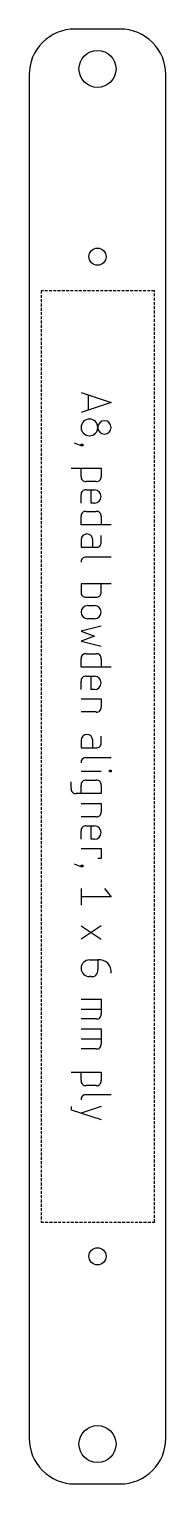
# Model space of a CAD drawing. Header units: millimetres. Extents: x -562 to -538, y -1191 to -935.
import ezdxf

# ---------------------------------------------------------------- set-up
doc = ezdxf.new("R2010")
doc.units = ezdxf.units.MM
doc.linetypes.add('DASHED', pattern=[0.75, 0.5, -0.25])
doc.layers.get('0').update_dxf_attribs({"linetype": 'CONTINUOUS'})
doc.layers.add('1', color=7, linetype='DASHED')

msp = doc.modelspace()

# ---------------------------------------------------------------- linework, layer by layer
for p, q in [((-552.68, -999.17), (-547.41, -1000.92)), ((-551.36, -1002.24), (-551.36, -999.61)), ((-547.41, -1000.92), (-552.68, -1002.68)), ((-552.68, -1008.53), (-553.85, -1008.09)), ((-552.68, -1008.53), (-552.68, -1008.24)), ((-552.68, -1008.24), (-552.38, -1008.24)), ((-552.38, -1008.53), (-552.68, -1008.53)), ((-552.38, -1008.24), (-552.38, -1008.53)), ((-554.43, -1012.48), (-549.17, -1012.48)), ((-552.68, -1013.94), (-552.68, -1012.48)), ((-549.17, -1012.48), (-549.17, -1013.94)), ((-550.04, -1014.82), (-551.8, -1014.82)), ((-552.68, -1018.62), (-552.68, -1017.16)), ((-551.8, -1016.28), (-550.34, -1016.28)), ((-550.92, -1018.62), (-550.92, -1016.28)), ((-551.8, -1020.08), (-550.04, -1020.08)), ((-550.34, -1018.62), (-550.92, -1018.62)), ((-552.68, -1022.42), (-552.68, -1020.96)), ((-547.41, -1022.42), (-552.68, -1022.42)), ((-549.17, -1020.96), (-549.17, -1022.42)), ((-552.68, -1025.05), (-552.68, -1026.37)), ((-550.63, -1026.37), (-550.63, -1025.05)), ((-549.17, -1025.49), (-549.17, -1024.32)), ((-552.68, -1026.37), (-550.04, -1026.37)), ((-547.41, -1028.13), (-551.8, -1028.13)), ((-547.41, -1032.81), (-552.68, -1032.81)), ((-552.68, -1032.81), (-552.68, -1034.27)), ((-549.17, -1034.27), (-549.17, -1032.81)), ((-551.8, -1035.15), (-550.04, -1035.15)), ((-551.51, -1036.61), (-550.34, -1036.61)), ((-549.17, -1040.26), (-552.68, -1041.14)), ((-550.34, -1038.95), (-551.51, -1038.95)), ((-552.68, -1041.14), (-550.34, -1042.02)), ((-550.34, -1042.02), (-552.68, -1042.9)), ((-552.68, -1042.9), (-549.17, -1043.77)), ((-551.8, -1045.09), (-550.04, -1045.09)), ((-552.68, -1047.43), (-552.68, -1045.97)), ((-547.41, -1047.43), (-552.68, -1047.43)), ((-549.17, -1045.97), (-549.17, -1047.43)), ((-552.68, -1051.38), (-552.68, -1049.92)), ((-551.8, -1049.04), (-550.34, -1049.04)), ((-550.92, -1051.38), (-550.92, -1049.04)), ((-552.68, -1052.99), (-549.17, -1052.99)), ((-550.34, -1051.38), (-550.92, -1051.38)), ((-549.17, -1052.99), (-549.17, -1054.45)), ((-550.04, -1055.33), (-552.68, -1055.33)), ((-552.68, -1060.3), (-552.68, -1061.62)), ((-550.63, -1061.62), (-550.63, -1060.3)), ((-549.17, -1060.74), (-549.17, -1059.57)), ((-552.68, -1061.62), (-550.04, -1061.62)), ((-547.41, -1063.37), (-551.8, -1063.37)), ((-552.68, -1065.71), (-549.17, -1065.71)), ((-547.7, -1065.57), (-547.41, -1065.57)), ((-547.7, -1065.86), (-547.7, -1065.57)), ((-547.41, -1065.86), (-547.7, -1065.86)), ((-547.41, -1065.57), (-547.41, -1065.86)), ((-554.43, -1068.78), (-554.43, -1067.61)), ((-552.68, -1069.66), (-552.68, -1068.2)), ((-551.8, -1067.32), (-550.04, -1067.32)), ((-549.17, -1068.2), (-549.17, -1069.66)), ((-549.17, -1069.66), (-553.55, -1069.66)), ((-552.68, -1071.42), (-549.17, -1071.42)), ((-549.17, -1071.42), (-549.17, -1072.88)), ((-550.04, -1073.76), (-552.68, -1073.76)), ((-552.68, -1077.7), (-552.68, -1076.24)), ((-551.8, -1075.36), (-550.34, -1075.36)), ((-550.92, -1077.7), (-550.92, -1075.36)), ((-550.34, -1077.7), (-550.92, -1077.7)), ((-552.68, -1079.31), (-549.17, -1079.31)), ((-549.17, -1081.07), (-549.75, -1081.07)), ((-549.17, -1079.31), (-549.17, -1081.07)), ((-552.68, -1082.53), (-553.85, -1082.09)), ((-552.68, -1082.53), (-552.68, -1082.24)), ((-552.68, -1082.24), (-552.38, -1082.24)), ((-552.38, -1082.53), (-552.68, -1082.53)), ((-552.38, -1082.24), (-552.38, -1082.53)), ((-552.68, -1086.33), (-552.68, -1089.26)), ((-548.58, -1086.33), (-547.41, -1087.8)), ((-547.41, -1087.8), (-552.68, -1087.8)), ((-552.68, -1092.91), (-549.17, -1095.25)), ((-549.17, -1092.91), (-552.68, -1095.25)), ((-551.21, -1098.91), (-549.75, -1098.91)), ((-549.75, -1098.91), (-549.75, -1100.67)), ((-550.92, -1101.84), (-551.21, -1101.84)), ((-552.68, -1105.78), (-549.17, -1105.78)), ((-549.17, -1105.78), (-549.17, -1108.42)), ((-552.68, -1107.54), (-549.17, -1107.54)), ((-550.04, -1109.29), (-552.68, -1109.29)), ((-552.68, -1111.05), (-549.17, -1111.05)), ((-549.17, -1111.05), (-549.17, -1113.68)), ((-552.68, -1112.8), (-549.17, -1112.8)), ((-550.04, -1114.56), (-552.68, -1114.56)), ((-554.43, -1118.65), (-549.17, -1118.65)), ((-552.68, -1120.12), (-552.68, -1118.65)), ((-549.17, -1118.65), (-549.17, -1120.12)), ((-550.04, -1120.99), (-551.8, -1120.99)), ((-547.41, -1122.6), (-551.8, -1122.6)), ((-554.43, -1124.65), (-554.43, -1125.24)), ((-549.17, -1124.65), (-552.68, -1125.82)), ((-554.43, -1125.24), (-549.17, -1126.99))]:
    msp.add_line(p, q)
msp.add_lwpolyline([(-545.8, -1191.02, 0.414214), (-537.8, -1183.02), (-537.8, -943.29, 0.414214), (-545.8, -935.29), (-553.8, -935.29, 0.414214), (-561.8, -943.29), (-561.8, -1183.02, 0.414214), (-553.8, -1191.02)], format="xyb", close=True)
for centre, radius in [((-549.8, -942.29), 3.25), ((-549.8, -975.29), 1.5), ((-549.8, -1151.01), 1.5), ((-549.8, -1184.01), 3.25)]:
    msp.add_circle(centre, radius)
for centre, radius, start, end in [((-551.21, -1005.31), 1.46, 90, 270), ((-551.21, -1005.31), 1.46, -90, 90), ((-548.58, -1005.31), 1.17, 90, 270), ((-548.58, -1005.31), 1.17, -90, 90), ((-551.91, -1014.04), 0.779, 172.2314, 277.7686), ((-549.94, -1014.04), 0.779, -97.7686, 7.7686), ((-551.91, -1017.05), 0.779, 82.2314, 187.7686), ((-550.34, -1017.45), 1.17, -90, 90), ((-551.91, -1020.85), 0.779, 82.2314, 187.7686), ((-549.94, -1020.85), 0.779, -7.7686, 97.7686), ((-551.65, -1025.05), 1.02, 0, 180), ((-549.94, -1025.6), 0.779, -97.7686, 7.7686), ((-551.91, -1028.9), 0.779, 82.2314, 187.7686), ((-551.91, -1034.37), 0.779, 172.2314, 277.7686), ((-549.94, -1034.37), 0.779, -97.7686, 7.7686), ((-551.51, -1037.78), 1.17, 90, 270), ((-550.34, -1037.78), 1.17, -90, 90), ((-551.91, -1045.86), 0.779, 82.2314, 187.7686), ((-549.94, -1045.86), 0.779, -7.7686, 97.7686), ((-551.91, -1049.81), 0.779, 82.2314, 187.7686), ((-550.34, -1050.21), 1.17, -90, 90), ((-549.94, -1054.56), 0.779, -97.7686, 7.7686), ((-551.65, -1060.3), 1.02, 0, 180), ((-549.94, -1060.84), 0.779, -97.7686, 7.7686), ((-551.91, -1064.14), 0.779, 82.2314, 187.7686), ((-553.66, -1068.89), 0.779, 172.2314, 277.7686), ((-551.91, -1068.09), 0.779, 82.2314, 187.7686), ((-549.94, -1068.09), 0.779, -7.7686, 97.7686), ((-549.94, -1072.98), 0.779, -97.7686, 7.7686), ((-551.91, -1076.14), 0.779, 82.2314, 187.7686), ((-550.34, -1076.53), 1.17, -90, 90), ((-551.21, -1100.37), 1.46, 90, 270), ((-549.47, -1100.97), 2.08, -7.7686, 97.7686), ((-550.78, -1100.81), 1.04, -97.7686, 7.7686), ((-549.94, -1108.52), 0.779, -97.7686, 7.7686), ((-549.94, -1113.79), 0.779, -97.7686, 7.7686), ((-551.91, -1120.22), 0.779, 172.2314, 277.7686), ((-551.91, -1123.38), 0.779, 82.2314, 187.7686), ((-549.94, -1120.22), 0.779, -97.7686, 7.7686)]:
    msp.add_arc(centre, radius, start, end)
at = {"layer": '1'}
for p, q in [((-559.71, -981.29), (-559.71, -1145.01)), ((-539.8, -981.29), (-559.71, -981.29)), ((-539.8, -1145.01), (-539.8, -981.29)), ((-559.71, -1145.01), (-539.8, -1145.01))]:
    msp.add_line(p, q, dxfattribs=at)

doc.saveas('drawing.dxf')
